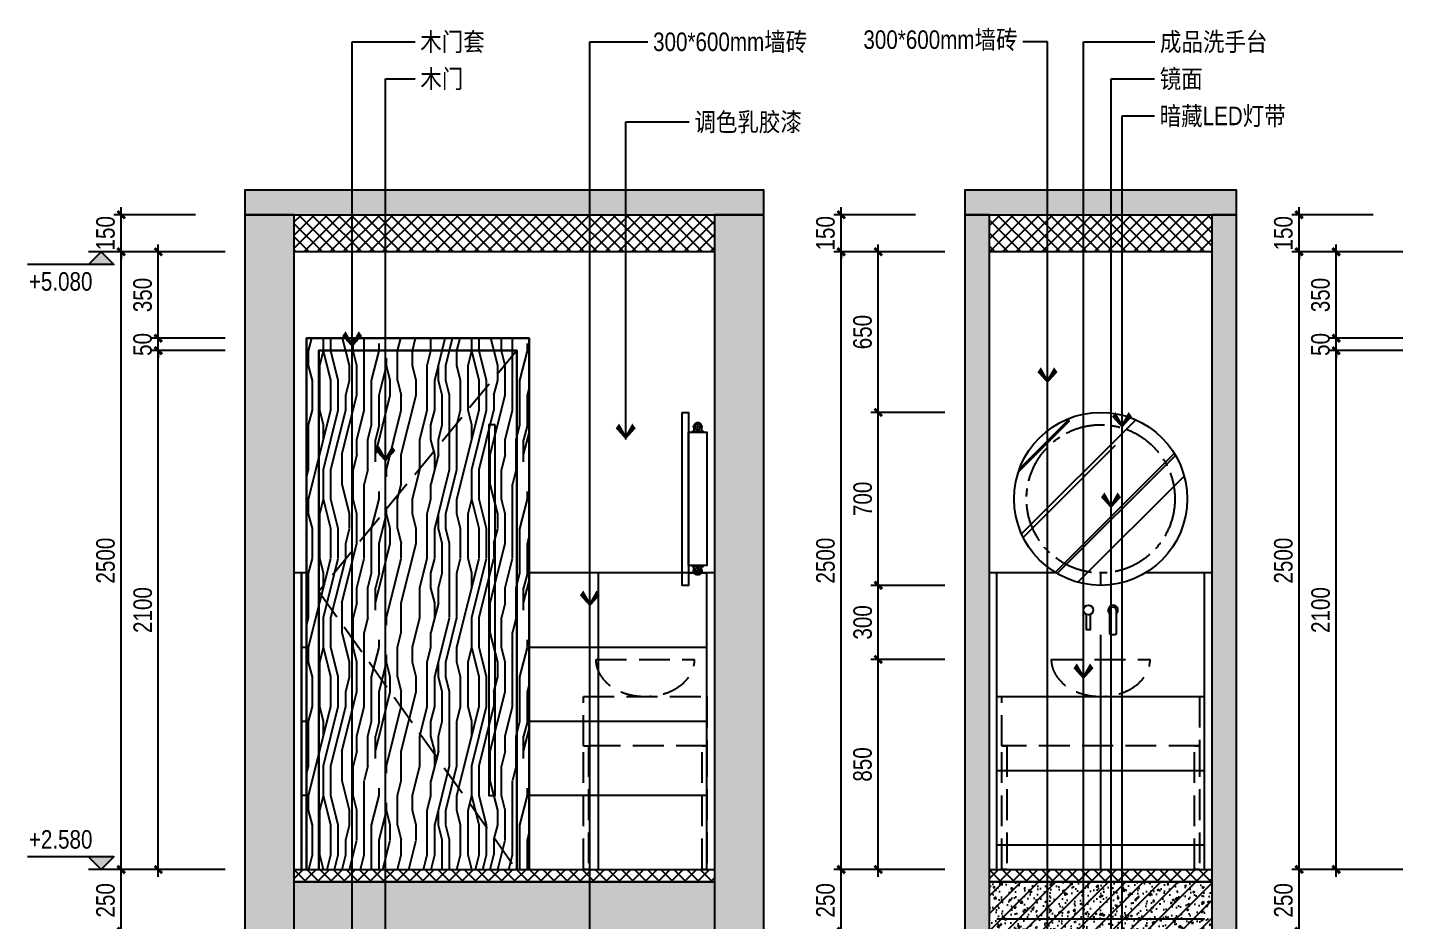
# Model space of a CAD drawing. Extents: x 468514 to 728049, y -74127 to 69080.
# Drawn here: x 619252 to 624847, y 41031 to 44648 of the extents above; entities that cross this region are included whole.
import ezdxf
from ezdxf.enums import TextEntityAlignment as Align

# ---------------------------------------------------------------- set-up
doc = ezdxf.new("R2010")
doc.units = 0
doc.header["$LTSCALE"] = 500
doc.header["$MEASUREMENT"] = 0
doc.linetypes.add('CENTER', pattern=[50.8, 31.75, -6.35, 6.35, -6.35])
doc.linetypes.add('DASH', pattern=[0.35, 0.25, -0.1])
doc.layers.get('Defpoints').update_dxf_attribs({"color": 229})
for name, color, linetype in [('E 立面填充', 250, 'Continuous'), ('E 立面墙体', 245, 'Continuous'), ('E 立面家具、洁具', 153, 'Continuous'), ('E 立面材料分格线', 8, 'Continuous'), ('E 立面标注尺寸', 9, 'Continuous'), ('E 立面装饰完成线', 225, 'Continuous'), ('E 立面门', 107, 'Continuous')]:
    doc.layers.add(name, color=color, linetype=linetype)
doc.styles.add('PDC DIM', font='PMingLiU-ExtB.ttf', dxfattribs={"width": 0.85})
doc.styles.add('Xref-标准套房C$0$黑体', font='simhei.ttf')
doc.dimstyles.new('PDC-A2', dxfattribs={"dimscale": 0, "dimtxt": 2.5, "dimasz": 1, "dimexe": 1, "dimexo": 1, "dimgap": 0.7, "dimtad": 1, "dimdec": 0, "dimtxsty": 'PDC DIM', "dimblk": 'ARCHTICK', "dimcen": 1, "dimdle": 1, "dimclrd": 8, "dimclre": 8, "dimclrt": 9, "dimadec": 0, "dimazin": 0, "dimtfac": 1, "dimtdec": 0, "dimtix": 1, "dimtmove": 2, "dimatfit": 3, "dimldrblk": 'PDC A2 T R', "dimfxl": 10, "dimfxlon": 1, "dimarcsym": 0})

# ---------------------------------------------------------------- blocks, each defined once
blk = doc.blocks.new('led')
for p, q in [((622756.5, 39950.2, 89732.5), (622714.9, 39950.2, 89732.5)), ((622720.1, 39951.1, 89732.5), (622720.1, 39932, 89732.5)), ((622735.7, 39934.6, 89732.5), (622735.7, 39969, 89732.5)), ((622751.2, 39951.1, 89732.5), (622751.2, 39932, 89732.5))]:
    blk.add_line(p, q)
at = {"elevation": 89732.5}
blk.add_lwpolyline([(622714, 39928.5), (622714, 39932), (622757.3, 39932), (622757.3, 39928.5)], close=True, dxfattribs=at)
blk.add_circle((622735.7, 39951.1, 89732.5), 12.7)
blk.add_arc((622735.7, 39951.1, 89732.5), 15.5, 356.8047, 183.1953)
blk = doc.blocks.new('_ArchTick')
at = {"color": 0, "linetype": 'ByBlock', "const_width": 0.4}
blk.add_lwpolyline([(-0.5, -0.5), (0.5, 0.5)], dxfattribs=at)
blk = doc.blocks.new('*D1438')
at = {"layer": 'Defpoints', "color": 0}
for p in [(619630.7, 41241), (620080.7, 41241), (620080.7, 40991)]:
    blk.add_point(p, dxfattribs=at)
at = {"layer": 'E 立面标注尺寸', "color": 8, "lineweight": -2}
for p, q in [((619930.7, 41241), (619600.7, 41241)), ((619630.7, 40961), (619630.7, 41271)), ((619930.7, 40991), (619600.7, 40991))]:
    blk.add_line(p, q, dxfattribs=at)
at = {"layer": 'E 立面标注尺寸', "color": 8, "lineweight": -2, "xscale": 29.99999882274668, "yscale": 29.99999882274668, "zscale": 29.99999882274668}
for p, rotation in [((619630.7, 41241), 90), ((619630.7, 40991), 270)]:
    blk.add_blockref('_ArchTick', p, dxfattribs=dict(at, rotation=rotation))
at = {"layer": 'E 立面标注尺寸', "color": 9, "insert": (619567.3, 41116), "char_height": 75, "attachment_point": 5, "rotation": 90, "style": 'PDC DIM'}
blk.add_mtext('250', dxfattribs=at)
blk = doc.blocks.new('PDC A2 T R')
at = {"color": 0, "linetype": 'ByBlock'}
blk.add_line((0, 0), (-2, 0), dxfattribs=at)
for points in [[(-2.15, 0.89), (-1.49, 1.35), (-0.6, 0), (0, 0)], [(-2.15, -0.89), (-1.49, -1.35), (-0.6, 0), (0, 0)]]:
    blk.add_solid(points, dxfattribs=at)
blk = doc.blocks.new('*D1439')
at = {"layer": 'Defpoints', "color": 0}
for p in [(619780.7, 43341), (620080.7, 43341), (620080.7, 41241)]:
    blk.add_point(p, dxfattribs=at)
at = {"layer": 'E 立面标注尺寸', "color": 8, "lineweight": -2}
for p, q in [((619780.7, 41211), (619780.7, 43371)), ((620050.7, 43341), (619750.7, 43341)), ((620050.7, 41241), (619750.7, 41241))]:
    blk.add_line(p, q, dxfattribs=at)
at = {"layer": 'E 立面标注尺寸', "color": 8, "lineweight": -2, "xscale": 29.99999882274668, "yscale": 29.99999882274668, "zscale": 29.99999882274668}
for p, rotation in [((619780.7, 43341), 90), ((619780.7, 41241), 270)]:
    blk.add_blockref('_ArchTick', p, dxfattribs=dict(at, rotation=rotation))
at = {"layer": 'E 立面标注尺寸', "color": 9, "insert": (619718, 42291), "char_height": 75, "attachment_point": 5, "rotation": 90, "style": 'PDC DIM'}
blk.add_mtext('2100', dxfattribs=at)
blk = doc.blocks.new('*D1440')
at = {"layer": 'Defpoints', "color": 0}
for p in [(619780.7, 43391), (620080.7, 43391), (620080.7, 43341)]:
    blk.add_point(p, dxfattribs=at)
at = {"layer": 'E 立面标注尺寸', "color": 8, "lineweight": -2}
for p, q in [((619780.7, 43391), (619780.7, 43421)), ((620050.7, 43391), (619750.7, 43391)), ((619780.7, 43341), (619780.7, 43391)), ((620050.7, 43341), (619750.7, 43341)), ((619780.7, 43341), (619780.7, 43311))]:
    blk.add_line(p, q, dxfattribs=at)
at = {"layer": 'E 立面标注尺寸', "color": 8, "lineweight": -2, "xscale": 29.99999882274668, "yscale": 29.99999882274668, "zscale": 29.99999882274668}
for p, rotation in [((619780.7, 43391), 270), ((619780.7, 43341), 90)]:
    blk.add_blockref('_ArchTick', p, dxfattribs=dict(at, rotation=rotation))
at = {"layer": 'E 立面标注尺寸', "color": 9, "insert": (619717.3, 43366), "char_height": 75, "attachment_point": 5, "rotation": 90, "style": 'PDC DIM'}
blk.add_mtext('50', dxfattribs=at)
blk = doc.blocks.new('*D1441')
at = {"layer": 'Defpoints', "color": 0}
for p in [(619780.7, 43741), (620080.7, 43741), (620080.7, 43391)]:
    blk.add_point(p, dxfattribs=at)
at = {"layer": 'E 立面标注尺寸', "color": 8, "lineweight": -2}
for p, q in [((619780.7, 43361), (619780.7, 43771)), ((620050.7, 43741), (619750.7, 43741)), ((620050.7, 43391), (619750.7, 43391))]:
    blk.add_line(p, q, dxfattribs=at)
at = {"layer": 'E 立面标注尺寸', "color": 8, "lineweight": -2, "xscale": 29.99999882274668, "yscale": 29.99999882274668, "zscale": 29.99999882274668}
for p, rotation in [((619780.7, 43741), 90), ((619780.7, 43391), 270)]:
    blk.add_blockref('_ArchTick', p, dxfattribs=dict(at, rotation=rotation))
at = {"layer": 'E 立面标注尺寸', "color": 9, "insert": (619717.3, 43566), "char_height": 75, "attachment_point": 5, "rotation": 90, "style": 'PDC DIM'}
blk.add_mtext('350', dxfattribs=at)
blk = doc.blocks.new('*D1432')
at = {"layer": 'Defpoints', "color": 0}
for p in [(619630.7, 43741), (620080.7, 43741), (620080.7, 41241)]:
    blk.add_point(p, dxfattribs=at)
at = {"layer": 'E 立面标注尺寸', "color": 8, "lineweight": -2}
for p, q in [((619630.7, 41211), (619630.7, 43771)), ((619930.7, 43741), (619600.7, 43741)), ((619930.7, 41241), (619600.7, 41241))]:
    blk.add_line(p, q, dxfattribs=at)
at = {"layer": 'E 立面标注尺寸', "color": 8, "lineweight": -2, "xscale": 29.99999882274668, "yscale": 29.99999882274668, "zscale": 29.99999882274668}
for p, rotation in [((619630.7, 43741), 90), ((619630.7, 41241), 270)]:
    blk.add_blockref('_ArchTick', p, dxfattribs=dict(at, rotation=rotation))
at = {"layer": 'E 立面标注尺寸', "color": 9, "insert": (619567.3, 42491), "char_height": 75, "attachment_point": 5, "rotation": 90, "style": 'PDC DIM'}
blk.add_mtext('2500', dxfattribs=at)
blk = doc.blocks.new('*D1433')
at = {"layer": 'Defpoints', "color": 0, "transparency": 16777216}
for p in [(619630.7, 43891), (620080.7, 43891), (620080.7, 43741)]:
    blk.add_point(p, dxfattribs=at)
at = {"layer": 'E 立面标注尺寸', "color": 8, "lineweight": -2, "transparency": 16777216}
for p, q in [((619630.7, 43891), (619630.7, 43921)), ((619930.7, 43891), (619600.7, 43891)), ((619630.7, 43741), (619630.7, 43891)), ((619930.7, 43741), (619600.7, 43741)), ((619630.7, 43741), (619630.7, 43711))]:
    blk.add_line(p, q, dxfattribs=at)
at = {"layer": 'E 立面标注尺寸', "color": 8, "lineweight": -2, "transparency": 16777216, "xscale": 29.99999882274668, "yscale": 29.99999882274668, "zscale": 29.99999882274668}
for p, rotation in [((619630.7, 43891), 270), ((619630.7, 43741), 90)]:
    blk.add_blockref('_ArchTick', p, dxfattribs=dict(at, rotation=rotation))
at = {"layer": 'E 立面标注尺寸', "color": 9, "transparency": 16777216, "insert": (619567.3, 43816), "char_height": 75, "attachment_point": 5, "rotation": 90, "style": 'PDC DIM'}
blk.add_mtext('150', dxfattribs=at)
blk = doc.blocks.new('*D1449')
at = {"layer": 'Defpoints', "color": 0}
for p in [(624396.5, 41241), (624846.5, 41241), (624846.5, 40991)]:
    blk.add_point(p, dxfattribs=at)
at = {"layer": 'E 立面标注尺寸', "color": 8, "lineweight": -2}
for p, q in [((624696.5, 41241), (624366.5, 41241)), ((624396.5, 40961), (624396.5, 41271)), ((624696.5, 40991), (624366.5, 40991))]:
    blk.add_line(p, q, dxfattribs=at)
at = {"layer": 'E 立面标注尺寸', "color": 8, "lineweight": -2, "xscale": 29.99999882274668, "yscale": 29.99999882274668, "zscale": 29.99999882274668}
for p, rotation in [((624396.5, 41241), 90), ((624396.5, 40991), 270)]:
    blk.add_blockref('_ArchTick', p, dxfattribs=dict(at, rotation=rotation))
at = {"layer": 'E 立面标注尺寸', "color": 9, "insert": (624333.1, 41116), "char_height": 75, "attachment_point": 5, "rotation": 90, "style": 'PDC DIM'}
blk.add_mtext('250', dxfattribs=at)
blk = doc.blocks.new('*D1450')
at = {"layer": 'Defpoints', "color": 0}
for p in [(624546.5, 43341), (624846.5, 43341), (624846.5, 41241)]:
    blk.add_point(p, dxfattribs=at)
at = {"layer": 'E 立面标注尺寸', "color": 8, "lineweight": -2}
for p, q in [((624546.5, 41211), (624546.5, 43371)), ((624816.5, 43341), (624516.5, 43341)), ((624816.5, 41241), (624516.5, 41241))]:
    blk.add_line(p, q, dxfattribs=at)
at = {"layer": 'E 立面标注尺寸', "color": 8, "lineweight": -2, "xscale": 29.99999882274668, "yscale": 29.99999882274668, "zscale": 29.99999882274668}
for p, rotation in [((624546.5, 43341), 90), ((624546.5, 41241), 270)]:
    blk.add_blockref('_ArchTick', p, dxfattribs=dict(at, rotation=rotation))
at = {"layer": 'E 立面标注尺寸', "color": 9, "insert": (624483.8, 42291), "char_height": 75, "attachment_point": 5, "rotation": 90, "style": 'PDC DIM'}
blk.add_mtext('2100', dxfattribs=at)
blk = doc.blocks.new('*D1451')
at = {"layer": 'Defpoints', "color": 0}
for p in [(624546.5, 43391), (624846.5, 43391), (624846.5, 43341)]:
    blk.add_point(p, dxfattribs=at)
at = {"layer": 'E 立面标注尺寸', "color": 8, "lineweight": -2}
for p, q in [((624546.5, 43391), (624546.5, 43421)), ((624816.5, 43391), (624516.5, 43391)), ((624546.5, 43341), (624546.5, 43391)), ((624816.5, 43341), (624516.5, 43341)), ((624546.5, 43341), (624546.5, 43311))]:
    blk.add_line(p, q, dxfattribs=at)
at = {"layer": 'E 立面标注尺寸', "color": 8, "lineweight": -2, "xscale": 29.99999882274668, "yscale": 29.99999882274668, "zscale": 29.99999882274668}
for p, rotation in [((624546.5, 43391), 270), ((624546.5, 43341), 90)]:
    blk.add_blockref('_ArchTick', p, dxfattribs=dict(at, rotation=rotation))
at = {"layer": 'E 立面标注尺寸', "color": 9, "insert": (624483.1, 43366), "char_height": 75, "attachment_point": 5, "rotation": 90, "style": 'PDC DIM'}
blk.add_mtext('50', dxfattribs=at)
blk = doc.blocks.new('*D1452')
at = {"layer": 'Defpoints', "color": 0}
for p in [(624546.5, 43741), (624846.5, 43741), (624846.5, 43391)]:
    blk.add_point(p, dxfattribs=at)
at = {"layer": 'E 立面标注尺寸', "color": 8, "lineweight": -2}
for p, q in [((624546.5, 43361), (624546.5, 43771)), ((624816.5, 43741), (624516.5, 43741)), ((624816.5, 43391), (624516.5, 43391))]:
    blk.add_line(p, q, dxfattribs=at)
at = {"layer": 'E 立面标注尺寸', "color": 8, "lineweight": -2, "xscale": 29.99999882274668, "yscale": 29.99999882274668, "zscale": 29.99999882274668}
for p, rotation in [((624546.5, 43741), 90), ((624546.5, 43391), 270)]:
    blk.add_blockref('_ArchTick', p, dxfattribs=dict(at, rotation=rotation))
at = {"layer": 'E 立面标注尺寸', "color": 9, "insert": (624483.1, 43566), "char_height": 75, "attachment_point": 5, "rotation": 90, "style": 'PDC DIM'}
blk.add_mtext('350', dxfattribs=at)
blk = doc.blocks.new('*D1443')
at = {"layer": 'Defpoints', "color": 0}
for p in [(624396.5, 43741), (624846.5, 43741), (624846.5, 41241)]:
    blk.add_point(p, dxfattribs=at)
at = {"layer": 'E 立面标注尺寸', "color": 8, "lineweight": -2}
for p, q in [((624396.5, 41211), (624396.5, 43771)), ((624696.5, 43741), (624366.5, 43741)), ((624696.5, 41241), (624366.5, 41241))]:
    blk.add_line(p, q, dxfattribs=at)
at = {"layer": 'E 立面标注尺寸', "color": 8, "lineweight": -2, "xscale": 29.99999882274668, "yscale": 29.99999882274668, "zscale": 29.99999882274668}
for p, rotation in [((624396.5, 43741), 90), ((624396.5, 41241), 270)]:
    blk.add_blockref('_ArchTick', p, dxfattribs=dict(at, rotation=rotation))
at = {"layer": 'E 立面标注尺寸', "color": 9, "insert": (624333.1, 42491), "char_height": 75, "attachment_point": 5, "rotation": 90, "style": 'PDC DIM'}
blk.add_mtext('2500', dxfattribs=at)
blk = doc.blocks.new('*D1444')
at = {"layer": 'Defpoints', "color": 0, "transparency": 16777216}
for p in [(624396.5, 43891), (624846.5, 43891), (624846.5, 43741)]:
    blk.add_point(p, dxfattribs=at)
at = {"layer": 'E 立面标注尺寸', "color": 8, "lineweight": -2, "transparency": 16777216}
for p, q in [((624396.5, 43891), (624396.5, 43921)), ((624696.5, 43891), (624366.5, 43891)), ((624396.5, 43741), (624396.5, 43891)), ((624696.5, 43741), (624366.5, 43741)), ((624396.5, 43741), (624396.5, 43711))]:
    blk.add_line(p, q, dxfattribs=at)
at = {"layer": 'E 立面标注尺寸', "color": 8, "lineweight": -2, "transparency": 16777216, "xscale": 29.99999882274668, "yscale": 29.99999882274668, "zscale": 29.99999882274668}
for p, rotation in [((624396.5, 43891), 270), ((624396.5, 43741), 90)]:
    blk.add_blockref('_ArchTick', p, dxfattribs=dict(at, rotation=rotation))
at = {"layer": 'E 立面标注尺寸', "color": 9, "transparency": 16777216, "insert": (624333.1, 43816), "char_height": 75, "attachment_point": 5, "rotation": 90, "style": 'PDC DIM'}
blk.add_mtext('150', dxfattribs=at)
blk = doc.blocks.new('*D1458')
at = {"layer": 'Defpoints', "color": 0}
for p in [(622543.7, 41241), (622993.7, 41241), (622993.7, 40991)]:
    blk.add_point(p, dxfattribs=at)
at = {"layer": 'E 立面标注尺寸', "color": 8, "lineweight": -2}
for p, q in [((622843.7, 41241), (622513.7, 41241)), ((622543.7, 40961), (622543.7, 41271)), ((622843.7, 40991), (622513.7, 40991))]:
    blk.add_line(p, q, dxfattribs=at)
at = {"layer": 'E 立面标注尺寸', "color": 8, "lineweight": -2, "xscale": 29.99999882274668, "yscale": 29.99999882274668, "zscale": 29.99999882274668}
for p, rotation in [((622543.7, 41241), 90), ((622543.7, 40991), 270)]:
    blk.add_blockref('_ArchTick', p, dxfattribs=dict(at, rotation=rotation))
at = {"layer": 'E 立面标注尺寸', "color": 9, "insert": (622480.3, 41116), "char_height": 75, "attachment_point": 5, "rotation": 90, "style": 'PDC DIM'}
blk.add_mtext('250', dxfattribs=at)
blk = doc.blocks.new('*D1459')
at = {"layer": 'Defpoints', "color": 0}
for p in [(622693.7, 42091), (622993.7, 42091), (622993.7, 41241)]:
    blk.add_point(p, dxfattribs=at)
at = {"layer": 'E 立面标注尺寸', "color": 8, "lineweight": -2}
for p, q in [((622963.7, 42091), (622663.7, 42091)), ((622693.7, 41211), (622693.7, 42121)), ((622963.7, 41241), (622663.7, 41241))]:
    blk.add_line(p, q, dxfattribs=at)
at = {"layer": 'E 立面标注尺寸', "color": 8, "lineweight": -2, "xscale": 29.99999882274668, "yscale": 29.99999882274668, "zscale": 29.99999882274668}
for p, rotation in [((622693.7, 42091), 90), ((622693.7, 41241), 270)]:
    blk.add_blockref('_ArchTick', p, dxfattribs=dict(at, rotation=rotation))
at = {"layer": 'E 立面标注尺寸', "color": 9, "insert": (622630.3, 41666), "char_height": 75, "attachment_point": 5, "rotation": 90, "style": 'PDC DIM'}
blk.add_mtext('850', dxfattribs=at)
blk = doc.blocks.new('*D1460')
at = {"layer": 'Defpoints', "color": 0}
for p in [(622693.7, 42391), (622993.7, 42391), (622993.7, 42091)]:
    blk.add_point(p, dxfattribs=at)
at = {"layer": 'E 立面标注尺寸', "color": 8, "lineweight": -2}
for p, q in [((622693.7, 42061), (622693.7, 42421)), ((622963.7, 42391), (622663.7, 42391)), ((622963.7, 42091), (622663.7, 42091))]:
    blk.add_line(p, q, dxfattribs=at)
at = {"layer": 'E 立面标注尺寸', "color": 8, "lineweight": -2, "xscale": 29.99999882274668, "yscale": 29.99999882274668, "zscale": 29.99999882274668}
for p, rotation in [((622693.7, 42391), 90), ((622693.7, 42091), 270)]:
    blk.add_blockref('_ArchTick', p, dxfattribs=dict(at, rotation=rotation))
at = {"layer": 'E 立面标注尺寸', "color": 9, "insert": (622631, 42241), "char_height": 75, "attachment_point": 5, "rotation": 90, "style": 'PDC DIM'}
blk.add_mtext('300', dxfattribs=at)
blk = doc.blocks.new('*D1461')
at = {"layer": 'Defpoints', "color": 0}
for p in [(622693.7, 43091), (622993.7, 43091), (622993.7, 42391)]:
    blk.add_point(p, dxfattribs=at)
at = {"layer": 'E 立面标注尺寸', "color": 8, "lineweight": -2}
for p, q in [((622963.7, 43091), (622663.7, 43091)), ((622693.7, 42361), (622693.7, 43121)), ((622963.7, 42391), (622663.7, 42391))]:
    blk.add_line(p, q, dxfattribs=at)
at = {"layer": 'E 立面标注尺寸', "color": 8, "lineweight": -2, "xscale": 29.99999882274668, "yscale": 29.99999882274668, "zscale": 29.99999882274668}
for p, rotation in [((622693.7, 43091), 90), ((622693.7, 42391), 270)]:
    blk.add_blockref('_ArchTick', p, dxfattribs=dict(at, rotation=rotation))
at = {"layer": 'E 立面标注尺寸', "color": 9, "insert": (622631, 42741), "char_height": 75, "attachment_point": 5, "rotation": 90, "style": 'PDC DIM'}
blk.add_mtext('700', dxfattribs=at)
blk = doc.blocks.new('*D1462')
at = {"layer": 'Defpoints', "color": 0}
for p in [(622693.7, 43741), (622993.7, 43741), (622993.7, 43091)]:
    blk.add_point(p, dxfattribs=at)
at = {"layer": 'E 立面标注尺寸', "color": 8, "lineweight": -2}
for p, q in [((622693.7, 43061), (622693.7, 43771)), ((622963.7, 43741), (622663.7, 43741)), ((622963.7, 43091), (622663.7, 43091))]:
    blk.add_line(p, q, dxfattribs=at)
at = {"layer": 'E 立面标注尺寸', "color": 8, "lineweight": -2, "xscale": 29.99999882274668, "yscale": 29.99999882274668, "zscale": 29.99999882274668}
for p, rotation in [((622693.7, 43741), 90), ((622693.7, 43091), 270)]:
    blk.add_blockref('_ArchTick', p, dxfattribs=dict(at, rotation=rotation))
at = {"layer": 'E 立面标注尺寸', "color": 9, "insert": (622630.3, 43416), "char_height": 75, "attachment_point": 5, "rotation": 90, "style": 'PDC DIM'}
blk.add_mtext('650', dxfattribs=at)
blk = doc.blocks.new('*D1464')
at = {"layer": 'Defpoints', "color": 0}
for p in [(622543.7, 43741), (622993.7, 43741), (622993.7, 41241)]:
    blk.add_point(p, dxfattribs=at)
at = {"layer": 'E 立面标注尺寸', "color": 8, "lineweight": -2}
for p, q in [((622543.7, 41211), (622543.7, 43771)), ((622843.7, 43741), (622513.7, 43741)), ((622843.7, 41241), (622513.7, 41241))]:
    blk.add_line(p, q, dxfattribs=at)
at = {"layer": 'E 立面标注尺寸', "color": 8, "lineweight": -2, "xscale": 29.99999882274668, "yscale": 29.99999882274668, "zscale": 29.99999882274668}
for p, rotation in [((622543.7, 43741), 90), ((622543.7, 41241), 270)]:
    blk.add_blockref('_ArchTick', p, dxfattribs=dict(at, rotation=rotation))
at = {"layer": 'E 立面标注尺寸', "color": 9, "insert": (622480.3, 42491), "char_height": 75, "attachment_point": 5, "rotation": 90, "style": 'PDC DIM'}
blk.add_mtext('2500', dxfattribs=at)
blk = doc.blocks.new('*D1465')
at = {"layer": 'Defpoints', "color": 0, "transparency": 16777216}
for p in [(622543.7, 43891), (622993.7, 43891), (622993.7, 43741)]:
    blk.add_point(p, dxfattribs=at)
at = {"layer": 'E 立面标注尺寸', "color": 8, "lineweight": -2, "transparency": 16777216}
for p, q in [((622543.7, 43891), (622543.7, 43921)), ((622843.7, 43891), (622513.7, 43891)), ((622543.7, 43741), (622543.7, 43891)), ((622843.7, 43741), (622513.7, 43741)), ((622543.7, 43741), (622543.7, 43711))]:
    blk.add_line(p, q, dxfattribs=at)
at = {"layer": 'E 立面标注尺寸', "color": 8, "lineweight": -2, "transparency": 16777216, "xscale": 29.99999882274668, "yscale": 29.99999882274668, "zscale": 29.99999882274668}
for p, rotation in [((622543.7, 43891), 270), ((622543.7, 43741), 90)]:
    blk.add_blockref('_ArchTick', p, dxfattribs=dict(at, rotation=rotation))
at = {"layer": 'E 立面标注尺寸', "color": 9, "transparency": 16777216, "insert": (622480.3, 43816), "char_height": 75, "attachment_point": 5, "rotation": 90, "style": 'PDC DIM'}
blk.add_mtext('150', dxfattribs=at)
blk = doc.blocks.new('A$C37DB5113')
blk.add_hatch(color=256).paths.add_polyline_path([(150, 75), (75, 0), (0, 75)])
for p, q in [((0, 75), (510, 75)), ((0, 75), (75, 0)), ((150, 75), (75, 0)), ((0, 0), (150, 0))]:
    blk.add_line(p, q)
blk.add_lwpolyline([(150, 75), (75, 0), (0, 75), (150, 75)])
at = {"style": 'Xref-标准套房C$0$黑体', "width": 0.8}
blk.add_attdef('%%P0.000', text='', height=105, dxfattribs=at).set_placement((510, 75), align=Align.BOTTOM_RIGHT)
blk = doc.blocks.new('4334')
at = {"layer": 'E 立面家具、洁具'}
blk.add_lwpolyline([(609050.2, 2756.5), (609050.2, 2695), (609035.2, 2695), (609035.2, 2756.5)], dxfattribs=at)
blk.add_lwpolyline([(609130.2, 2775, -1), (609155.2, 2775), (609155.2, 2680, -0.414214), (609150.2, 2675), (609135.2, 2675, -0.414214), (609130.2, 2680)], format="xyb", close=True, dxfattribs=at)
blk.add_circle((609042.7, 2775), 20, dxfattribs=at)
blk.add_arc((609142.7, 2775), 20, 308.6822, 231.3178, dxfattribs=at)
blk = doc.blocks.new('xishoutai')
at = {"linetype": 'DASH'}
blk.add_lwpolyline([(623294.2, 37658.3), (623694.2, 37658.3)], dxfattribs=at)
for points in [[(623094.2, 37508.3), (623894.2, 37508.3), (623894.2, 37308.3), (623094.2, 37308.3)], [(623094.2, 37308.3), (623114.2, 37308.3), (623114.2, 36808.3), (623094.2, 36808.3)], [(623874.2, 37308.3), (623894.2, 37308.3), (623894.2, 36808.3), (623874.2, 36808.3)]]:
    blk.add_lwpolyline(points, close=True, dxfattribs=at)
blk.add_ellipse((623494.2, 37658.3), major_axis=(200, 0), ratio=0.75, start_param=3.141593, end_param=6.283185, dxfattribs=at)
blk.add_blockref('4334', (14401.5, 35083.3))
blk = doc.blocks.new('343')
at = {"linetype": 'DASH'}
blk.add_lwpolyline([(623243.7, 37191.3), (623643.7, 37191.3)], dxfattribs=at)
for points in [[(623193.7, 37041.3), (623693.7, 37041.3), (623693.7, 36841.3), (623193.7, 36841.3)], [(623193.7, 36841.3), (623213.7, 36841.3), (623213.7, 36341.3), (623193.7, 36341.3)], [(623673.7, 36841.3), (623693.7, 36841.3), (623693.7, 36341.3), (623673.7, 36341.3)]]:
    blk.add_lwpolyline(points, close=True, dxfattribs=at)
blk.add_ellipse((623443.7, 37191.3), major_axis=(200, 0), ratio=0.75, start_param=3.141593, end_param=6.283185, dxfattribs=at)

msp = doc.modelspace()

# ---------------------------------------------------------------- hatches: boundary and pattern name
at = {"layer": 'E 立面填充'}
h = msp.add_hatch(dxfattribs=at)
h.set_pattern_fill('ANSI37', color=256, scale=300)
h.paths.add_polyline_path([(620330.7, 43891), (622030.7, 43891), (622030.7, 43741), (620330.7, 43741)])
h = msp.add_hatch(dxfattribs=at)
h.set_pattern_fill('ANSI37', color=256, scale=300)
h.set_pattern_definition([(45, (-4755.92, 0), (-26.5165043, 26.5165043), []), (135, (-4755.92, 0), (-26.5165043, -26.5165043), [])])
h.paths.add_polyline_path([(623143.7, 43891), (624043.7, 43891), (624043.7, 43741), (623143.7, 43741)])
h = msp.add_hatch(dxfattribs=at)
h.set_pattern_fill('木纹5', color=256, scale=150, angle=90, pattern_type=2)
h.set_pattern_definition([(90, (93963.6, 2600), (-600, 4e-14), [120, -180, 60, -240]), (90, (93948.6, 3020), (-600, 4e-14), [120, -480]), (90, (93918.6, 2960), (-600, 4e-14), [60, -540]), (90, (93903.6, 2630), (-600, 4e-14), [30, -420, 30, -120]), (90, (93873.6, 2840), (-600, 4e-14), [120, -180, 30, -270]), (90, (93858.6, 2690), (-600, 4e-14), [90, -510]), (90, (93843.6, 2840), (-600, 4e-14), [180, -420]), (90, (93828.6, 2660), (-600, 4e-14), [120, -480]), (90, (93813.6, 2900), (-600, 4e-14), [300, -300]), (90, (93783.6, 2720), (-600, 4e-14), [60, -180, 120, -240]), (90, (93768.6, 3140), (-600, 4e-14), [120, -480]), (90, (93753.6, 3020), (-600, 4e-14), [60, -540]), (90, (93738.6, 2900), (-600, 4e-14), [60, -540]), (90, (93723.6, 2600), (-600, 4e-14), [120, -480]), (90, (93708.6, 2900), (-600, 4e-14), [120, -480]), (90, (93678.6, 2900), (-600, 4e-14), [120, -120, 120, -240]), (90, (93648.6, 2780), (-600, 4e-14), [60, -300, 120, -120]), (90, (93633.6, 2900), (-600, 4e-14), [180, -420]), (90, (93603.6, 2900), (-600, 4e-14), [120, -480]), (90, (93588.6, 2660), (-600, 4e-14), [180, -240, 60, -120]), (90, (93558.6, 2660), (-600, 4e-14), [300, -300]), (90, (93543.6, 3020), (-600, 4e-14), [60, -540]), (90, (93528.6, 2840), (-600, 4e-14), [120, -480]), (90, (93513.6, 2720), (-600, 4e-14), [60, -240, 60, -240]), (90, (93498.6, 2660), (-600, 4e-14), [60, -180, 120, -240]), (90, (93483.6, 2780), (-600, 4e-14), [60, -300, 60, -180]), (90, (93468.6, 2900), (-600, 4e-14), [180, -420]), (90, (93438.6, 2660), (-600, 4e-14), [120, -480]), (90, (93423.6, 2960), (-600, 4e-14), [60, -540]), (90, (93408.6, 3080), (-600, 4e-14), [60, -540]), (104.036243, (93918.6, 3020), (2e-08, 600), [61.8, -2412.0633]), (104.036243, (93783.6, 3080), (2e-08, 600), [61.8, -2412.0633]), (104.036243, (93423.6, 3020), (2e-08, 600), [61.8, -2412.0633]), (104.036243, (93648.6, 2840), (2e-08, 600), [61.8, -2412.0633]), (104.036243, (93558.6, 2960), (2e-08, 600), [61.8, -2412.0633]), (104.036243, (93603.6, 3020), (2e-08, 600), [61.8, -2412.0633]), (104.036243, (93498.6, 2720), (2e-08, 600), [61.8, -2412.0633]), (104.036243, (93528.6, 2960), (2e-08, 600), [61.8, -2412.0633]), (104.036243, (93753.6, 3080), (2e-08, 600), [123.6, -2350.2633]), (104.036243, (93708.6, 3020), (2e-08, 600), [123.6, -2350.2633]), (104.036243, (93678.6, 3020), (2e-08, 600), [123.6, -2350.2633]), (255.963757, (93873.6, 2840), (2e-08, -600), [61.8, -123.6, 61.8, -2226.6633]), (255.963757, (93783.6, 2720), (2e-08, -600), [61.8, -2412.0633]), (255.963757, (93513.6, 2720), (2e-08, -600), [123.6, -2350.2633]), (284.036243, (93948.6, 3020), (-2e-08, -600), [61.8, -2412.0633]), (75.963757, (93948.6, 3140), (-2e-08, 600), [61.8, -2412.0633]), (75.963757, (93738.6, 2960), (-2e-08, 600), [61.8, -2412.0633]), (75.963757, (93633.6, 3080), (-2e-08, 600), [61.8, -2412.0633]), (75.963757, (93588.6, 2840), (-2e-08, 600), [61.8, -2412.0633]), (75.963757, (93513.6, 2780), (-2e-08, 600), [61.8, -2412.0633]), (75.963757, (93483.6, 2840), (-2e-08, 600), [61.8, -2412.0633]), (75.963757, (93588.6, 2840), (-2e-08, 600), [61.8, -2412.0633]), (75.963757, (93498.6, 3020), (-2e-08, 600), [247.2, -2226.6633]), (75.963757, (93903.6, 2660), (-2e-08, 600), [247.2, -2226.6633]), (75.963757, (93858.6, 2720), (-2e-08, 600), [247.2, -2226.6633]), (75.963757, (93828.6, 2780), (-2e-08, 600), [61.8, -123.6, 123.6, -2164.8633]), (75.963757, (93783.6, 2780), (-2e-08, 600), [123.6, -123.6, 123.6, -2103.0633]), (75.963757, (93723.6, 2720), (-2e-08, 600), [247.2, -2226.6633]), (75.963757, (93678.6, 2660), (-2e-08, 600), [247.2, -2226.6633]), (75.963757, (93648.6, 2660), (-2e-08, 600), [247.2, -2226.6633]), (75.963757, (93468.6, 3080), (-2e-08, 600), [61.8, -2412.0633]), (75.963768, (93408.6, 3140), (-0.000115, 600), [123.6, -2350.2633]), (75.963768, (93438.6, 2780), (-0.000115, 600), [123.6, -2350.2633]), (75.963758, (93963.6, 2720), (-1e-05, 600), [247.2, -2226.6633]), (75.963758, (93543.6, 3080), (-1e-05, 600), [185.4, -2288.4633]), (75.963758, (93588.6, 3140), (-1e-05, 600), [370.8, -2103.0633])])
h.paths.add_polyline_path([(621280.7, 43391), (620380.7, 43391), (620380.7, 41241), (621280.7, 41241)])
h = msp.add_hatch(dxfattribs=at)
h.set_pattern_fill('_USER', color=256, scale=300, pattern_type=0)
h.set_pattern_definition([(0, (620360.75, 41241), (0, 300), [])])
h.paths.add_polyline_path([(621900.7, 42441), (621280.7, 42441), (621280.7, 41241), (622000.7, 41241), (622000.7, 42471), (621925.7, 42471), (621925.7, 42391), (621900.7, 42391)])
h.paths.add_polyline_path([(620380.7, 42441), (620360.7, 42441), (620360.7, 41241), (620380.7, 41241)])
h = msp.add_hatch(dxfattribs=at)
h.set_pattern_fill('_USER', color=256, scale=600, angle=90, pattern_type=0)
h.set_pattern_definition([(90, (620360.75, 43541), (-600, 4e-14), [])])
h.paths.add_polyline_path([(621900.7, 42441), (621280.7, 42441), (621280.7, 41241), (622000.7, 41241), (622000.7, 42471), (621925.7, 42471), (621925.7, 42391), (621900.7, 42391)])
h.paths.add_polyline_path([(620380.7, 42441), (620360.7, 42441), (620360.7, 41241), (620380.7, 41241)])
at = {"layer": 'E 立面墙体'}
h = msp.add_hatch(color=250, dxfattribs=at)
h.dxf.hatch_style = 1
h.paths.add_polyline_path([(620130.7, 43891), (622230.7, 43891), (622230.7, 43991), (620130.7, 43991)])
h = msp.add_hatch(color=250, dxfattribs=at)
h.dxf.hatch_style = 1
h.paths.add_polyline_path([(623043.7, 43891), (624143.7, 43891), (624143.7, 43991), (623043.7, 43991)])
h = msp.add_hatch(dxfattribs=at)
h.set_pattern_fill('钢筋混凝土', color=250, scale=10, pattern_type=2)
h.set_pattern_definition([(45, (95608.31, 0), (-35.355339, 35.355339), []), (50, (95608.31, 0), (71.726018, -6.2752135), [7.5, -82.5]), (355, (95608.31, 0), (-13.875133, 75.219213), [6, -66]), (100.4514, (95614.286, -0.52), (57.850938, 68.943954), [6.374019, -70.114211]), (46.1842, (95608.31, 20), (106.724105, -16.551901), [11.25, -123.75]), (96.6356, (95617.2, 18.62), (93.46627, 97.411787), [9.561029, -105.1713]), (351.1842, (95608.31, 20), (93.466195, 97.41186), [9, -99]), (21, (95618.31, 15), (59.690705, -40.261889), [7.5, -82.5]), (326, (95618.31, 15), (24.331533, 72.515005), [6, -66]), (71.4514, (95623.28, 11.645), (84.022263, 32.25305), [6.374019, -70.114211]), (37.5, (95608.308, 0), (1.2159855, 33.2893854), [0.5, -65.2, 0.5, -67, 0.5, -66.25]), (7.5, (95608.31, 0), (26.3069537, 39.4411712), [0.5, -38.2, 0.5, -63.7, 0.5, -25.25]), (327.5, (95586.008, 0), (53.3822436, -2.2554872), [0.5, -25, 0.5, -78, 0.5, -103.5]), (317.5, (95576.01, 0), (58.318617, 10.0104982), [0.5, -32.5, 0.5, -51.8, 0.5, -73.5])])
h.paths.add_polyline_path([(620130.7, 38591), (620330.7, 38591), (620330.7, 43891), (620130.7, 43891)])
h = msp.add_hatch(dxfattribs=at)
h.set_pattern_fill('钢筋混凝土', color=250, scale=10, pattern_type=2)
h.set_pattern_definition([(45, (90308.31, 0), (-35.355339, 35.355339), []), (50, (90308.31, 0), (71.726018, -6.2752135), [7.5, -82.5]), (355, (90308.31, 0), (-13.875133, 75.219213), [6, -66]), (100.4514, (90314.286, -0.52), (57.850938, 68.943954), [6.374019, -70.114211]), (46.1842, (90308.31, 20), (106.724105, -16.551901), [11.25, -123.75]), (96.6356, (90317.2, 18.62), (93.46627, 97.411787), [9.561029, -105.1713]), (351.1842, (90308.31, 20), (93.466195, 97.41186), [9, -99]), (21, (90318.31, 15), (59.690705, -40.261889), [7.5, -82.5]), (326, (90318.31, 15), (24.331533, 72.515005), [6, -66]), (71.4514, (90323.28, 11.645), (84.022263, 32.25305), [6.374019, -70.114211]), (37.5, (90308.308, 0), (1.2159855, 33.2893854), [0.5, -65.2, 0.5, -67, 0.5, -66.25]), (7.5, (90308.31, 0), (26.3069537, 39.4411712), [0.5, -38.2, 0.5, -63.7, 0.5, -25.25]), (327.5, (90286.008, 0), (53.3822436, -2.2554872), [0.5, -25, 0.5, -78, 0.5, -103.5]), (317.5, (90276.01, 0), (58.318617, 10.0104982), [0.5, -32.5, 0.5, -51.8, 0.5, -73.5])])
h.paths.add_polyline_path([(622230.7, 43891), (622030.7, 43891), (622030.7, 38591), (622230.7, 38591)])
h = msp.add_hatch(dxfattribs=at)
h.set_pattern_fill('钢筋混凝土', color=250, scale=10, pattern_type=2)
h.set_pattern_definition([(45, (98421.294, 0), (-35.355339, 35.355339), []), (50, (98421.294, 0), (71.726018, -6.2752135), [7.5, -82.5]), (355, (98421.29, 0), (-13.875133, 75.219213), [6, -66]), (100.4514, (98427.27, -0.52), (57.850938, 68.943954), [6.374019, -70.114211]), (46.1842, (98421.29, 20), (106.724105, -16.551901), [11.25, -123.75]), (96.6356, (98430.19, 18.62), (93.46627, 97.411787), [9.561029, -105.1713]), (351.1842, (98421.29, 20), (93.466195, 97.41186), [9, -99]), (21, (98431.294, 15), (59.690705, -40.261889), [7.5, -82.5]), (326, (98431.29, 15), (24.331533, 72.515005), [6, -66]), (71.4514, (98436.27, 11.645), (84.022263, 32.25305), [6.374019, -70.114211]), (37.5, (98421.294, 0), (1.2159855, 33.2893854), [0.5, -65.2, 0.5, -67, 0.5, -66.25]), (7.5, (98421.294, 0), (26.3069537, 39.4411712), [0.5, -38.2, 0.5, -63.7, 0.5, -25.25]), (327.5, (98398.994, 0), (53.3822436, -2.2554872), [0.5, -25, 0.5, -78, 0.5, -103.5]), (317.5, (98388.994, 0), (58.318617, 10.0104982), [0.5, -32.5, 0.5, -51.8, 0.5, -73.5])])
h.paths.add_polyline_path([(623043.7, 38591), (623143.7, 38591), (623143.7, 43891), (623043.7, 43891)])
h = msp.add_hatch(dxfattribs=at)
h.set_pattern_fill('钢筋混凝土', color=250, scale=10, pattern_type=2)
h.set_pattern_definition([(45, (92321.294, 0), (-35.355339, 35.355339), []), (50, (92321.294, 0), (71.726018, -6.2752135), [7.5, -82.5]), (355, (92321.29, 0), (-13.875133, 75.219213), [6, -66]), (100.4514, (92327.27, -0.52), (57.850938, 68.943954), [6.374019, -70.114211]), (46.1842, (92321.29, 20), (106.724105, -16.551901), [11.25, -123.75]), (96.6356, (92330.19, 18.62), (93.46627, 97.411787), [9.561029, -105.1713]), (351.1842, (92321.29, 20), (93.466195, 97.41186), [9, -99]), (21, (92331.294, 15), (59.690705, -40.261889), [7.5, -82.5]), (326, (92331.29, 15), (24.331533, 72.515005), [6, -66]), (71.4514, (92336.27, 11.645), (84.022263, 32.25305), [6.374019, -70.114211]), (37.5, (92321.294, 0), (1.2159855, 33.2893854), [0.5, -65.2, 0.5, -67, 0.5, -66.25]), (7.5, (92321.294, 0), (26.3069537, 39.4411712), [0.5, -38.2, 0.5, -63.7, 0.5, -25.25]), (327.5, (92298.994, 0), (53.3822436, -2.2554872), [0.5, -25, 0.5, -78, 0.5, -103.5]), (317.5, (92288.994, 0), (58.318617, 10.0104982), [0.5, -32.5, 0.5, -51.8, 0.5, -73.5])])
h.paths.add_polyline_path([(624143.7, 43891), (624043.7, 43891), (624043.7, 38591), (624143.7, 38591)])
h = msp.add_hatch(dxfattribs=at)
h.set_pattern_fill('ANSI37', color=250, scale=300)
h.set_pattern_definition([(45, (84608.31, -250), (-26.5165043, 26.5165043), []), (135, (84608.31, -250), (-26.5165043, -26.5165043), [])])
h.paths.add_polyline_path([(622030.7, 41191), (620330.7, 41191), (620330.7, 41241), (622030.7, 41241)])
h = msp.add_hatch(dxfattribs=at)
h.set_pattern_fill('ANSI37', color=250, scale=300)
h.set_pattern_definition([(45, (87421.294, -250), (-26.5165043, 26.5165043), []), (135, (87421.294, -250), (-26.5165043, -26.5165043), [])])
h.paths.add_polyline_path([(624043.7, 41191), (623143.7, 41191), (623143.7, 41241), (624043.7, 41241)])
h = msp.add_hatch(dxfattribs=at)
h.set_pattern_fill('钢筋混凝土', color=250, scale=10, pattern_type=2)
h.set_pattern_definition([(45, (84608.31, -250), (-35.355339, 35.355339), []), (50, (84608.31, -250), (71.726018, -6.2752135), [7.5, -82.5]), (355, (84608.31, -250), (-13.875133, 75.219213), [6, -66]), (100.4514, (84614.286, -250.52), (57.850938, 68.943954), [6.374019, -70.114211]), (46.1842, (84608.31, -230), (106.724105, -16.551901), [11.25, -123.75]), (96.6356, (84617.2, -231.38), (93.46627, 97.411787), [9.561029, -105.1713]), (351.1842, (84608.31, -230), (93.466195, 97.41186), [9, -99]), (21, (84618.31, -235), (59.690705, -40.261889), [7.5, -82.5]), (326, (84618.31, -235), (24.331533, 72.515005), [6, -66]), (71.4514, (84623.28, -238.355), (84.022263, 32.25305), [6.374019, -70.114211]), (37.5, (84608.308, -250), (1.2159855, 33.2893854), [0.5, -65.2, 0.5, -67, 0.5, -66.25]), (7.5, (84608.31, -250), (26.3069537, 39.4411712), [0.5, -38.2, 0.5, -63.7, 0.5, -25.25]), (327.5, (84586.008, -250), (53.3822436, -2.2554872), [0.5, -25, 0.5, -78, 0.5, -103.5]), (317.5, (84576.01, -250), (58.318617, 10.0104982), [0.5, -32.5, 0.5, -51.8, 0.5, -73.5])])
h.paths.add_polyline_path([(622030.7, 40991), (620330.7, 40991), (620330.7, 41191), (622030.7, 41191)])
h = msp.add_hatch(dxfattribs=at)
h.set_pattern_fill('钢筋混凝土', color=250, scale=10, pattern_type=2)
h.set_pattern_definition([(45, (87421.294, -250), (-35.355339, 35.355339), []), (50, (87421.294, -250), (71.726018, -6.2752135), [7.5, -82.5]), (355, (87421.29, -250), (-13.875133, 75.219213), [6, -66]), (100.4514, (87427.27, -250.52), (57.850938, 68.943954), [6.374019, -70.114211]), (46.1842, (87421.29, -230), (106.724105, -16.551901), [11.25, -123.75]), (96.6356, (87430.19, -231.38), (93.46627, 97.411787), [9.561029, -105.1713]), (351.1842, (87421.29, -230), (93.466195, 97.41186), [9, -99]), (21, (87431.294, -235), (59.690705, -40.261889), [7.5, -82.5]), (326, (87431.29, -235), (24.331533, 72.515005), [6, -66]), (71.4514, (87436.27, -238.355), (84.022263, 32.25305), [6.374019, -70.114211]), (37.5, (87421.294, -250), (1.2159855, 33.2893854), [0.5, -65.2, 0.5, -67, 0.5, -66.25]), (7.5, (87421.294, -250), (26.3069537, 39.4411712), [0.5, -38.2, 0.5, -63.7, 0.5, -25.25]), (327.5, (87398.994, -250), (53.3822436, -2.2554872), [0.5, -25, 0.5, -78, 0.5, -103.5]), (317.5, (87388.994, -250), (58.318617, 10.0104982), [0.5, -32.5, 0.5, -51.8, 0.5, -73.5])])
h.paths.add_polyline_path([(624043.7, 40991), (623143.7, 40991), (623143.7, 41191), (624043.7, 41191)])
at = {"layer": 'E 立面家具、洁具'}
h = msp.add_hatch(dxfattribs=at)
h.set_pattern_fill('AR-RROOF', color=250, scale=300, angle=45)
h.set_pattern_definition([(45, (-4755.92, 2600), (254.55844, 678.82251), [4500, -600, 1500, -300]), (45, (-4579.85, 2988.2), (-494.26764, 70.00357), [900, -99, 1800, -225]), (45, (-4830.17, 2886.38), (960.958116, 1245.21504), [2400, -420, 1200, -300])])
edge = h.paths.add_edge_path()
edge.add_arc((623593.7, 42741), 350, 0, 360)
h = msp.add_hatch(dxfattribs=at)
h.set_pattern_fill('_USER', color=250, scale=600, angle=90, pattern_type=0)
h.set_pattern_definition([(90, (623593.73, 43541), (-600, 4e-14), [])])
edge = h.paths.add_edge_path()
edge.add_line((623774, 42441), (623413.5, 42441))
edge.add_arc((623593.7, 42741), 350, 238.9973, 301.0027)
edge = h.paths.add_edge_path()
edge.add_arc((623593.7, 42541), 350, 196.6015, 343.3985)
edge.add_line((623929.1, 42441), (624013.7, 42441))
edge.add_line((624013.7, 42441), (624013.7, 41241))
edge.add_line((624013.7, 41241), (623173.7, 41241))
edge.add_line((623173.7, 41241), (623173.7, 42441))
edge.add_line((623173.7, 42441), (623258.3, 42441))
h = msp.add_hatch(dxfattribs=at)
h.set_pattern_fill('_USER', color=250, scale=300, pattern_type=0)
h.set_pattern_definition([(0, (623173.73, 41041), (0, 300), [])])
h.paths.add_polyline_path([(624013.7, 42241), (623173.7, 42241), (623173.7, 41041), (624013.7, 41041)])
edge = h.paths.add_edge_path()
edge.add_line((623774, 42241), (623413.5, 42241))
edge.add_arc((623593.7, 42541), 350, 238.9973, 301.0027)

# ---------------------------------------------------------------- linework, layer by layer
at = {"layer": 'E 立面墙体'}
for points in [[(620130.7, 43891), (622230.7, 43891), (622230.7, 43991), (620130.7, 43991)], [(623043.7, 43891), (624143.7, 43891), (624143.7, 43991), (623043.7, 43991)], [(620130.7, 38591), (620330.7, 38591), (620330.7, 43891), (620130.7, 43891)], [(622230.7, 43891), (622030.7, 43891), (622030.7, 38591), (622230.7, 38591)], [(623043.7, 38591), (623143.7, 38591), (623143.7, 43891), (623043.7, 43891)], [(624143.7, 43891), (624043.7, 43891), (624043.7, 38591), (624143.7, 38591)], [(622030.7, 40991), (620330.7, 40991), (620330.7, 41191), (622030.7, 41191)], [(624043.7, 40991), (623143.7, 40991), (623143.7, 41191), (624043.7, 41191)]]:
    msp.add_lwpolyline(points, close=True, dxfattribs=at)
at = {"layer": 'E 立面家具、洁具', "color": 250}
for p, q in [((620380.7, 42441), (620330.7, 42441)), ((622030.7, 42441), (621280.7, 42441)), ((623413.5, 42441), (623143.7, 42441)), ((624043.7, 42441), (623774, 42441))]:
    msp.add_line(p, q, dxfattribs=at)
at = {"layer": 'E 立面家具、洁具'}
for points in [[(621900.7, 43091), (621925.7, 43091), (621925.7, 42391), (621900.7, 42391)], [(621925.7, 43011), (622000.7, 43011), (622000.7, 42471), (621925.7, 42471)]]:
    msp.add_lwpolyline(points, close=True, dxfattribs=at)
msp.add_circle((623593.7, 42741), 350, dxfattribs=at)
at = {"layer": 'E 立面家具、洁具', "linetype": 'CENTER', "ltscale": 0.01}
msp.add_circle((623593.7, 42741), 300, dxfattribs=at)
at = {"layer": 'E 立面材料分格线', "linetype": 'DASH'}
msp.add_lwpolyline([(621230.7, 43341), (620430.7, 42366), (621230.7, 41241)], dxfattribs=at)
at = {"layer": 'E 立面装饰完成线'}
for points in [[(620330.7, 43891), (622030.7, 43891), (622030.7, 43741), (620330.7, 43741)], [(623143.7, 43891), (624043.7, 43891), (624043.7, 43741), (623143.7, 43741)], [(622030.7, 41191), (620330.7, 41191), (620330.7, 41241), (622030.7, 41241)], [(624043.7, 41191), (623143.7, 41191), (623143.7, 41241), (624043.7, 41241)]]:
    msp.add_lwpolyline(points, close=True, dxfattribs=at)
for points in [[(620360.7, 41241), (620360.7, 42441)], [(622000.7, 41241), (622000.7, 42441)], [(623173.7, 41241), (623173.7, 42441)], [(624013.7, 41241), (624013.7, 42441)]]:
    msp.add_lwpolyline(points, dxfattribs=at)
at = {"layer": 'E 立面门'}
for points in [[(620380.7, 41241), (620380.7, 43391), (621280.7, 43391), (621280.7, 41241)], [(620430.7, 41241), (620430.7, 43341), (621230.7, 43341), (621230.7, 41241)]]:
    msp.add_lwpolyline(points, dxfattribs=at)
for points in [[(621280.7, 43391), (620380.7, 43391), (620380.7, 41241), (621280.7, 41241)], [(621230.7, 43341), (620430.7, 43341), (620430.7, 41241), (621230.7, 41241)], [(621143.2, 43041), (621118.2, 43041), (621118.2, 41541), (621143.2, 41541)]]:
    msp.add_lwpolyline(points, close=True, dxfattribs=at)

# ---------------------------------------------------------------- block references
at = {"layer": 'E 立面家具、洁具'}
for name, p in [('led', (-772.4, 3082.5, -89732.5)), ('xishoutai', (99.5, 4432.7)), ('343', (-1693, 4899.7))]:
    msp.add_blockref(name, p, dxfattribs=at)
at = {"layer": 'E 立面家具、洁具', "xscale": -1, "rotation": 180}
msp.add_blockref('led', (-772.4, 82399.5, -89732.5), dxfattribs=at)
at = {"layer": 'E 立面标注尺寸'}
ref = msp.add_blockref('A$C37DB5113', (619600.7, 43741), dxfattribs=dict(at, xscale=0.6836043956309368, yscale=0.6836043956309368, zscale=0.6836043956309368, rotation=180))
ref.add_attrib('%%P0.000', '+5.080', dxfattribs={"layer": '0', "height": 75, "rotation": 0, "style": 'PDC DIM', "width": 0.85}).set_placement((619514.3, 43561.1), align=Align.BOTTOM_RIGHT)
ref = msp.add_blockref('A$C37DB5113', (619600.7, 41241), dxfattribs=dict(at, xscale=-0.6836043956309368, yscale=0.6836043956354843, zscale=0.6836043956331337))
ref.add_attrib('%%P0.000', '+2.580', dxfattribs={"layer": '0', "height": 75, "rotation": 360, "style": 'PDC DIM', "width": 0.85}).set_placement((619514.3, 41302.8), align=Align.BOTTOM_RIGHT)

# ---------------------------------------------------------------- texts
at = {"layer": 'E 立面标注尺寸', "color": 9, "char_height": 75, "style": 'PDC DIM'}
for s, insert, attachment_point in [('300*600mm墙砖', (623257.1, 44553.5), 9), ('木门套', (620840.5, 44628.5), 1), ('300*600mm墙砖', (621782.6, 44628.5), 1), ('{\\fPMingLiU|b0|i0|c134|p18;成品洗手台}', (623833.3, 44628.5), 1), ('木门', (620841, 44478.5), 1), ('镜面', (623832.6, 44478.5), 1), ('{\\fSimSun|b0|i0|c134|p2;调色乳胶漆}', (621949.7, 44303.9), 1), ('暗藏LED灯带', (623832.3, 44328.5), 1)]:
    msp.add_mtext(s, dxfattribs=dict(at, insert=insert, attachment_point=attachment_point))

# ---------------------------------------------------------------- dimensions: what is measured, and where the dimension line sits
at = {"layer": 'E 立面标注尺寸'}
for base, p1, p2, picture, middle in [((619630.7, 43891), (620080.7, 43741), (620080.7, 43891), '*D1433', (619567.3, 43816)), ((622543.7, 43891), (622993.7, 43741), (622993.7, 43891), '*D1465', (622480.3, 43816)), ((624396.5, 43891), (624846.5, 43741), (624846.5, 43891), '*D1444', (624333.1, 43816)), ((619630.7, 43741), (620080.7, 41241), (620080.7, 43741), '*D1432', (619567.3, 42491)), ((619780.7, 43741), (620080.7, 43391), (620080.7, 43741), '*D1441', (619717.3, 43566)), ((622543.7, 43741), (622993.7, 41241), (622993.7, 43741), '*D1464', (622480.3, 42491)), ((622693.7, 43741), (622993.7, 43091), (622993.7, 43741), '*D1462', (622630.3, 43416)), ((624396.5, 43741), (624846.5, 41241), (624846.5, 43741), '*D1443', (624333.1, 42491)), ((624546.5, 43741), (624846.5, 43391), (624846.5, 43741), '*D1452', (624483.1, 43566)), ((619780.7, 43391), (620080.7, 43341), (620080.7, 43391), '*D1440', (619717.3, 43366)), ((624546.5, 43391), (624846.5, 43341), (624846.5, 43391), '*D1451', (624483.1, 43366)), ((619780.7, 43341), (620080.7, 41241), (620080.7, 43341), '*D1439', (619718, 42291)), ((624546.5, 43341), (624846.5, 41241), (624846.5, 43341), '*D1450', (624483.8, 42291)), ((622693.7, 43091), (622993.7, 42391), (622993.7, 43091), '*D1461', (622631, 42741)), ((622693.7, 42391), (622993.7, 42091), (622993.7, 42391), '*D1460', (622631, 42241)), ((622693.7, 42091), (622993.7, 41241), (622993.7, 42091), '*D1459', (622630.3, 41666)), ((619630.7, 41241), (620080.7, 40991), (620080.7, 41241), '*D1438', (619567.3, 41116)), ((622543.7, 41241), (622993.7, 40991), (622993.7, 41241), '*D1458', (622480.3, 41116)), ((624396.5, 41241), (624846.5, 40991), (624846.5, 41241), '*D1449', (624333.1, 41116))]:
    dim = msp.add_linear_dim(base=base, p1=p1, p2=p2, angle=90, dimstyle='PDC-A2', override={"dimscale": 29.999999}, dxfattribs=at)
    dim.commit()
    dim.dimension.update_dxf_attribs({"geometry": picture, "text_midpoint": middle})

# ---------------------------------------------------------------- leaders
at = {"layer": 'E 立面标注尺寸', "annotation_type": 0, "has_hookline": 1}
for points, hookline_direction, text_width in [([(620565, 43355.1), (620565, 44591), (620819.5, 44591)], 0, 265), ([(620565, 40761.9), (620565, 44591), (620819.5, 44591)], 0, 265), ([(621526.9, 42305.6), (621526.9, 44591), (621761.6, 44591)], 0, 625.9), ([(621526.9, 39932.1), (621526.9, 44591), (621761.6, 44591)], 0, 625.9), ([(623378.4, 43209), (623378.4, 44591), (623278.1, 44591)], 1, 625.9), ([(623378.4, 40692.5), (623378.4, 44591), (623278.1, 44591)], 1, 625.9), ([(623523.9, 42010.7), (623523.9, 44591), (623812.3, 44591)], 0, 441.6), ([(623523.9, 39290.5), (623523.9, 44591), (623812.3, 44591)], 0, 441.6), ([(620699.7, 42891.1), (620699.7, 44441), (620820, 44441)], 0, 168.1), ([(620699.7, 40357.5), (620699.7, 44441), (620820, 44441)], 0, 168.1), ([(623635.4, 42702.7), (623635.4, 44441), (623811.6, 44441)], 0, 174.5), ([(623635.4, 40129.2), (623635.4, 44441), (623811.6, 44441)], 0, 174.5), ([(621671.9, 42981.5), (621671.9, 44266.4), (621928.7, 44266.4)], 0, 447.7), ([(623680, 43028.3), (623680, 44291), (623811.3, 44291)], 0, 525.9), ([(623680, 40425.5), (623680, 44291), (623811.3, 44291)], 0, 525.9)]:
    msp.add_leader(points, dimstyle='PDC-A2', override={"dimscale": 29.999999, "dimtad": 0}, dxfattribs=dict(at, hookline_direction=hookline_direction, text_width=text_width))

doc.saveas('drawing.dxf')
